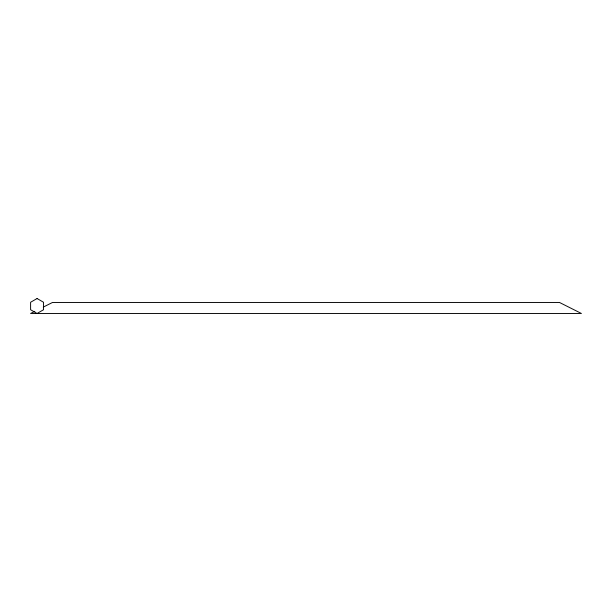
<?xml version="1.0" encoding="UTF-8"?>
<svg xmlns="http://www.w3.org/2000/svg" width="612" height="612" viewBox="0 0 612 612"><rect width="100%" height="100%" fill="white"/><g stroke="black" fill="none" stroke-linecap="round" stroke-linejoin="round"><path stroke-width="0.92" d="M34.815 311.355L30.6 313.474L581.4 313.474L559.483 302.458L52.517 302.458L43.245 307.117M37.072 298.526L30.6 302.267L30.6 309.733L37.072 313.474L43.544 309.733L43.544 302.267L37.072 298.526"/></g></svg>
